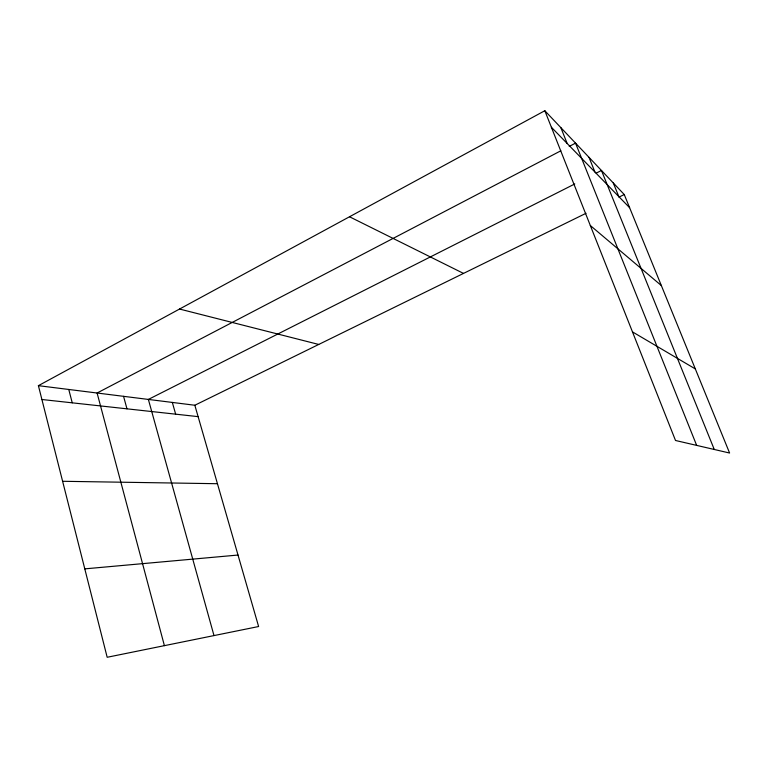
<?xml version="1.0" encoding="UTF-8"?>
<svg xmlns="http://www.w3.org/2000/svg" width="768" height="768" viewBox="0 0 768 768"><rect width="100%" height="100%" fill="white"/><g stroke="black" fill="none" stroke-linecap="round" stroke-linejoin="round"><path stroke-width="1.15" d="M38.4 385.67L194.832 405.245L258.614 626.525L107.174 657.274L38.4 385.67L544.829 110.726L624.25 194.534L729.6 453.034L675.514 440.486L544.829 110.726M560.822 150.806L97.094 393.014L164.4 645.658M569.222 146.419L575.53 143.126L696.653 445.382M574.771 183.955L148.368 399.427L213.994 635.578M596.112 173.174L601.45 170.477L714.269 449.472M194.832 405.245L586.042 213.283M618.941 197.136L624.25 194.534M84.787 568.867L238.013 555.043M62.611 481.286L217.45 483.715M41.904 399.504L198.106 416.63M179.558 309.043L318.72 344.448M349.517 216.768L463.507 273.408M632.477 331.882L695.309 368.909M590.314 225.504L661.344 285.552M551.366 127.238L629.616 207.696M613.286 182.966L618.826 196.598M589.008 157.354L594.922 172.022M560.851 127.642L567.168 143.491M172.33 402.432L175.651 414.173M123.562 396.326L126.97 408.826M68.765 389.472L72.24 402.826"/></g></svg>
